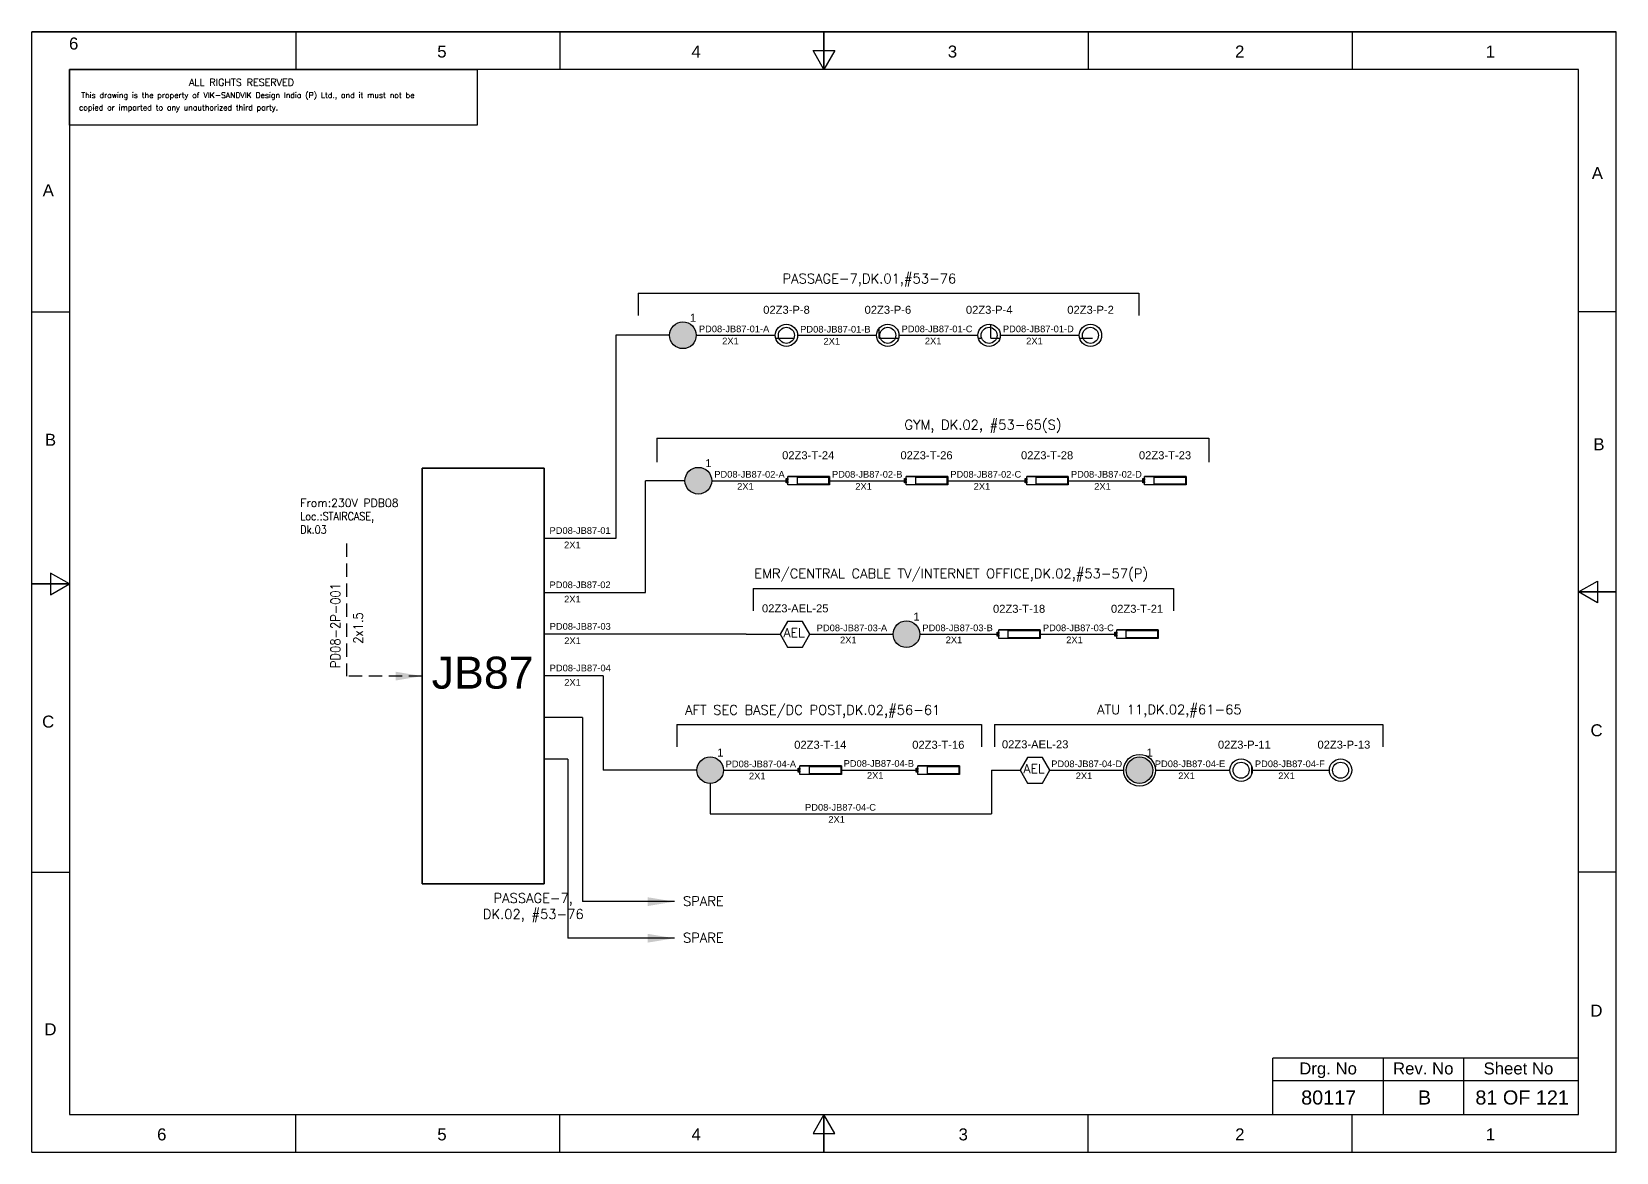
# Model space of a CAD drawing. Header units: inches. Extents: x -3311 to 1429, y -713 to 2436.
# Drawn here: x -3309.1 to -3012.1, y -152.6 to 57.4 of the extents above; entities that cross this region are included whole.
import ezdxf
from ezdxf.enums import TextEntityAlignment as Align

# ---------------------------------------------------------------- set-up
doc = ezdxf.new("R2010")
doc.units = ezdxf.units.IN
doc.linetypes.add('HIDDEN', pattern=[0.375, 0.25, -0.125])
doc.linetypes.add('SOLID', pattern=[0])
for name, color, linetype, lineweight in [('ELEC_TXT-025', 1, 'Continuous', 25), ('HEL-025', 1, 'Continuous', 25), ('HEL-035', 2, 'Continuous', 35)]:
    doc.layers.add(name, color=color, linetype=linetype, lineweight=lineweight)
doc.layers.add('LINE', color=3, linetype='SOLID')
doc.styles.add('_NORMAL', font='arial.ttf')
doc.styles.add('ROMANS', font='simplex.shx', dxfattribs={"width": 0.88})
doc.styles.get("Standard").update_dxf_attribs({"font": 'arial.ttf'})
doc.dimstyles.get("Standard").update_dxf_attribs({"dimtxt": 0.18, "dimasz": 0.18, "dimexe": 0.18, "dimexo": 0.0625, "dimgap": 0.09, "dimtad": 0, "dimtih": 1, "dimtoh": 1, "dimdec": 4, "dimzin": 0, "dimdsep": 46, "dimtxsty": 'Standard', "dimcen": 0.09, "dimadec": 0, "dimazin": 0, "dimtfac": 1, "dimtdec": 4, "dimtofl": 0, "dimtmove": 0, "dimatfit": 3, "dimfxl": 1, "dimtolj": 1, "dimtzin": 0, "dimarcsym": 0})
pattern_1 = [(0, (0, 0), (0, 6.985), [5.08, -1.905]), (90, (0, 0), (-6.985, 4e-16), [5.08, -1.905])]

# ---------------------------------------------------------------- blocks, each defined once
blk = doc.blocks.new('FIXED_KEY_SWITCH')
h = blk.add_hatch(color=1)
h.dxf.hatch_style = 1
edge = h.paths.add_edge_path()
edge.add_arc((848.13, 1737.46), 2.5, 0, 360)
at = {"color": 1}
blk.add_circle((848.13, 1737.46), 2.5, dxfattribs=at)
at = {"color": 7, "insert": (849.44, 1741.5), "char_height": 1.5, "attachment_point": 1, "style": '_NORMAL'}
blk.add_mtext_dynamic_manual_height_columns('1', width=1.5, gutter_width=7.5, heights=[0], dxfattribs=at)
blk = doc.blocks.new('SWT')
blk.add_blockref('FIXED_KEY_SWITCH', (0, 0))
blk.add_attdef('TAG_NO', (844.55, 1741.11), '', height=1.5)
blk = doc.blocks.new('2A')
at = {"color": 7, "lineweight": -3, "ltscale": 2.5}
blk.add_line((790.02, 1997.62, -0.03), (782.23, 1997.62, -0.03), dxfattribs=at)
at = {"color": 7, "lineweight": -3, "ltscale": 2.5, "elevation": -0.03}
for points in [[(781.91, 1997.21), (782.23, 1997.21), (782.23, 1996.94), (781.91, 1996.94)], [(781.91, 1996.7), (782.23, 1996.7), (782.23, 1996.44), (781.91, 1996.44)], [(782.23, 1997.62), (790.02, 1997.62), (790.02, 1996.02), (782.23, 1996.02)], [(784.03, 1997.5), (789.88, 1997.5), (789.88, 1996.14), (784.03, 1996.14)]]:
    blk.add_lwpolyline(points, close=True, dxfattribs=at)
blk = doc.blocks.new('LED TUBE LIGHT 30W')
blk.add_blockref('2A', (179.91, -357.89))
blk.add_attdef('TAG_NO.', (962.52, 1642.97), '', height=1.5)
blk = doc.blocks.new('AEL')
at = {"color": 4}
blk.add_lwpolyline([(989.98, -190.09), (992.75, -190.09), (994.14, -187.69), (992.75, -185.28), (989.98, -185.28), (988.59, -187.69)], close=True, dxfattribs=at)
at = {"color": 4, "style": 'ROMANS'}
blk.add_text('AEL', height=1.725, dxfattribs=at).set_placement((989.2, -188.27))
blk = doc.blocks.new('AEL_L')
blk.add_blockref('AEL', (0, 0))
blk.add_attdef('TAG_NO', (986.55, -183.59), '', height=1.5)
blk = doc.blocks.new('1')
h = blk.add_hatch()
h.set_pattern_fill('ANGLE', color=6)
h.set_pattern_definition(pattern_1)
h.paths.add_polyline_path([(303.23, 2044.43, 1), (306.22, 2044.43, 1)], flags=0)
h.paths.add_polyline_path([(302.63, 2044.43, 1), (306.83, 2044.43, 1)])
h.paths.add_polyline_path([(306.22, 2044.43, -1), (303.23, 2044.43, -1)], flags=16)
h = blk.add_hatch()
h.set_pattern_fill('ANGLE', color=6)
h.set_pattern_definition(pattern_1)
h.paths.add_polyline_path([(303.23, 2044.43, 1), (306.22, 2044.43, 1)])
at = {"color": 6}
for radius in [2.1, 1.5]:
    blk.add_circle((304.73, 2044.43), radius, dxfattribs=at)
blk = doc.blocks.new('LED PENDENT LIGHT 15W')
blk.add_blockref('1', (0, 0))
blk.add_attdef('TAG_NO', (301.63, 2048.1), '', height=1.5)
blk = doc.blocks.new('fr')
at = {"color": 7, "linetype": 'Continuous'}
for p, q in [((33763.99, 4500.4), (33466.99, 4500.4)), ((33466.99, 4500.4), (33763.99, 4500.4)), ((33466.99, 4290.33), (33466.99, 4500.4)), ((33516.49, 4500.4), (33516.49, 4493.33)), ((33565.99, 4500.4), (33565.99, 4493.33)), ((33615.49, 4500.4), (33615.49, 4493.33)), ((33615.49, 4493.33), (33615.49, 4500.4)), ((33615.49, 4500.4), (33615.49, 4493.33)), ((33664.99, 4500.4), (33664.99, 4493.33)), ((33714.49, 4500.4), (33714.49, 4493.33)), ((33763.99, 4290.33), (33763.99, 4500.4)), ((33763.99, 4290.33), (33763.99, 4500.4)), ((33615.49, 4493.33), (33613.45, 4496.87)), ((33613.45, 4496.87), (33617.53, 4496.87)), ((33617.53, 4496.87), (33615.49, 4493.33)), ((33756.92, 4493.33), (33474.06, 4493.33)), ((33474.06, 4493.33), (33474.06, 4297.41)), ((33756.92, 4297.41), (33756.92, 4493.33)), ((33466.99, 4447.89), (33474.06, 4447.89)), ((33763.99, 4447.89), (33756.92, 4447.89)), ((33474.06, 4396.87), (33470.53, 4398.91)), ((33470.53, 4398.91), (33470.53, 4394.83)), ((33466.99, 4396.87), (33474.06, 4396.87)), ((33474.06, 4396.87), (33466.99, 4396.87)), ((33466.99, 4396.87), (33474.06, 4396.87)), ((33470.53, 4394.83), (33474.06, 4396.87)), ((33756.92, 4395.37), (33760.45, 4397.41)), ((33760.45, 4397.41), (33760.45, 4393.33)), ((33763.99, 4395.37), (33756.92, 4395.37)), ((33760.45, 4393.33), (33756.92, 4395.37)), ((33756.92, 4395.37), (33763.99, 4395.37)), ((33763.99, 4395.37), (33756.92, 4395.37)), ((33466.99, 4342.85), (33474.06, 4342.85)), ((33763.99, 4342.85), (33756.92, 4342.85)), ((33474.06, 4297.41), (33756.92, 4297.41)), ((33516.49, 4290.33), (33516.49, 4297.41)), ((33565.99, 4290.33), (33565.99, 4297.41)), ((33615.49, 4297.41), (33613.45, 4293.87)), ((33615.49, 4290.33), (33615.49, 4297.41)), ((33617.53, 4293.87), (33615.49, 4297.41)), ((33615.49, 4297.41), (33615.49, 4290.33)), ((33615.49, 4290.33), (33615.49, 4297.41)), ((33664.99, 4290.33), (33664.99, 4297.41)), ((33714.49, 4290.33), (33714.49, 4297.41)), ((33613.45, 4293.87), (33617.53, 4293.87)), ((33466.99, 4290.33), (33763.99, 4290.33)), ((33466.99, 4290.33), (33763.99, 4290.33))]:
    blk.add_line(p, q, dxfattribs=at)
at = {"color": 7, "style": '_NORMAL'}
for s, p in [('6', (33474.86, 4498.18)), ('5', (33543.88, 4496.68)), ('4', (33591.52, 4496.68)), ('3', (33639.57, 4496.68)), ('2', (33693.41, 4496.68)), ('1', (33740.39, 4496.68)), ('A', (33760.45, 4473.88)), ('A', (33470.1, 4470.68)), ('B', (33470.52, 4423.9)), ('B', (33760.74, 4423.06)), ('C', (33470.08, 4371.07)), ('C', (33760.29, 4369.44)), ('D', (33760.27, 4316.89)), ('D', (33470.51, 4313.39)), ('6', (33491.37, 4293.69)), ('5', (33543.89, 4293.69)), ('4', (33591.53, 4293.69)), ('3', (33641.59, 4293.69)), ('2', (33693.43, 4293.69)), ('1', (33740.41, 4293.69))]:
    blk.add_text(s, height=2.25, dxfattribs=at).set_placement(p, align=Align.MIDDLE_CENTER)
blk = doc.blocks.new('A$C4BAD7D21')
at = {"layer": 'HEL-025'}
blk.add_lwpolyline([(-34000, 0), (-34000, 2086), (-18714, 2086), (-18714, 0)], close=True, dxfattribs=at)
at = {"layer": 'HEL-025', "style": 'ROMANS'}
for s, p in [('This drawing is the property of VIK-SANDVIK Design India (P) Ltd., and it must not be', (-33558, 1016)), (' copied or imparted to any unauthorized third party.', (-33785, 550))]:
    blk.add_text(s, height=210, dxfattribs=at).set_placement(p)
at = {"layer": 'HEL-035', "style": 'ROMANS'}
blk.add_text('     ALL RIGHTS RESERVED', height=262.5, dxfattribs=at).set_placement((-30497, 1476))

msp = doc.modelspace()

# ---------------------------------------------------------------- linework, layer by layer
for p, q in [((-3195.39, 8.41, -0.05), (-3101.56, 8.41, -0.05)), ((-3199.57, 0.51), (-3199.57, -37.55)), ((-3189.5, 0.51), (-3199.57, 0.51)), ((-3186.61, -26.74), (-3194, -26.74)), ((-3194, -47.72), (-3194, -26.74)), ((-3173.82, -46.95, -0.07), (-3095.06, -46.95, -0.07)), ((-3175.15, -55.52), (-3212.98, -55.52)), ((-3201.97, -63.32), (-3212.98, -63.32)), ((-3201.97, -63.32), (-3201.97, -81.01)), ((-3205.84, -71.12), (-3212.98, -71.12)), ((-3205.84, -71.12), (-3205.84, -105.65)), ((-3188.17, -72.46, -0.05), (-3131.06, -72.46, -0.05)), ((-3128.58, -72.44, -0.11), (-3055.81, -72.44, -0.11)), ((-3208.57, -78.92), (-3212.98, -78.92)), ((-3208.57, -78.92), (-3208.57, -112.51)), ((-3129.15, -81.01, -0.03), (-3129.15, -89.17, -0.03)), ((-3181.89, -83.51), (-3181.89, -89.17))]:
    msp.add_line(p, q)
at = {"color": 7, "linetype": 'Continuous'}
for p, q in [((-3019.13, -134.97), (-3076.45, -134.97)), ((-3076.45, -145.57), (-3076.45, -134.97)), ((-3055.68, -145.57), (-3055.68, -134.97)), ((-3040.66, -145.57), (-3040.66, -134.97)), ((-3076.45, -139.15), (-3019.13, -139.15))]:
    msp.add_line(p, q, dxfattribs=at)
at = {"linetype": 'HIDDEN', "ltscale": 10}
msp.add_lwpolyline([(-3250.06, -38.49), (-3250.06, -63.37)], dxfattribs=at)
at = {"layer": 'LINE', "color": 0}
for p, q in [((-3195.39, 8.41, -0.05), (-3195.39, 4.22, -0.05)), ((-3101.56, 8.41, -0.05), (-3101.56, 4.22, -0.05)), ((-3184.5, 0.51), (-3169.71, 0.51)), ((-3165.51, 0.51), (-3150.71, 0.51)), ((-3146.51, 0.51), (-3131.72, 0.51)), ((-3127.52, 0.51, -0.03), (-3112.72, 0.51, -0.03)), ((-3191.9, -18.77), (-3191.9, -23.27)), ((-3191.9, -18.77), (-3088.41, -18.77)), ((-3088.41, -18.77), (-3088.41, -23.27)), ((-3235.85, -24.42), (-3235.85, -102.32)), ((-3212.98, -24.42), (-3235.85, -24.42)), ((-3212.98, -102.32), (-3212.98, -24.42)), ((-3181.61, -26.74), (-3167.35, -26.74)), ((-3159.55, -26.74), (-3145.17, -26.74, -0.03)), ((-3137.37, -26.75, -0.03), (-3122.57, -26.75, -0.03)), ((-3114.77, -26.75, -0.03), (-3100.46, -26.75, -0.05)), ((-3199.57, -37.55), (-3212.98, -37.55)), ((-3173.82, -46.95, -0.07), (-3173.82, -51.14, -0.07)), ((-3095.06, -46.95, -0.07), (-3095.06, -51.14, -0.07)), ((-3212.98, -47.72), (-3194, -47.72)), ((-3175.15, -55.52), (-3168.76, -55.52, -0.01)), ((-3163.21, -55.52, -0.01), (-3147.61, -55.52, -0.01)), ((-3142.61, -55.52, -0.01), (-3127.82, -55.52, -0.01)), ((-3120.02, -55.52, -0.01), (-3105.71, -55.52, -0.04)), ((-3188.17, -72.46, -0.05), (-3188.17, -76.65, -0.05)), ((-3131.06, -72.46, -0.05), (-3131.06, -76.65, -0.05)), ((-3128.58, -72.44, -0.11), (-3128.58, -76.63, -0.11)), ((-3055.81, -72.44, -0.11), (-3055.81, -76.63, -0.11)), ((-3179.39, -81.01), (-3165.08, -81.01, -0.03)), ((-3157.28, -81.01, -0.03), (-3142.96, -81.01, -0.05)), ((-3129.15, -81.01, -0.03), (-3123.79, -81.01, -0.03)), ((-3118.24, -81.01, -0.03), (-3104.39, -81.01, -0.05)), ((-3098.45, -81.01, -0.05), (-3084.49, -81.01, -0.05)), ((-3080.29, -81.01, -0.05), (-3065.83, -81.01, -0.05)), ((-3181.89, -89.17), (-3129.15, -89.17)), ((-3235.85, -102.32), (-3212.98, -102.32))]:
    msp.add_line(p, q, dxfattribs=at)
at = {"layer": 'LINE', "color": 7}
msp.add_line((-3184.39, -81.01), (-3201.97, -81.01), dxfattribs=at)
at = {"layer": 'LINE', "color": 0}
msp.add_lwpolyline([(-3235.85, -24.42), (-3212.98, -24.42), (-3212.98, -102.32), (-3235.85, -102.32)], close=True, dxfattribs=at)
msp.add_circle((-3101.42, -81.01, -0.05), 2.97, dxfattribs=at)

# ---------------------------------------------------------------- block references
for name, p in [('fr', (-36776.05, -4442.97)), ('SWT', (-4035.13, -1736.94)), ('SWT', (-4032.24, -1764.2)), ('SWT', (-3993.24, -1792.98, -0.01)), ('SWT', (-4030.02, -1818.47)), ('SWT', (-3949.55, -1818.47, -0.05))]:
    msp.add_blockref(name, p)
ref = msp.add_blockref('LED PENDENT LIGHT 15W', (-3472.34, -2043.92))
ref.add_attrib('TAG_NO', '02Z3-P-8', (-3171.95, 4.55), dxfattribs={"height": 1.5})
ref = msp.add_blockref('LED PENDENT LIGHT 15W', (-3453.34, -2043.92))
ref.add_attrib('TAG_NO', '02Z3-P-6', (-3152.95, 4.55), dxfattribs={"height": 1.5})
ref = msp.add_blockref('LED PENDENT LIGHT 15W', (-3434.35, -2043.92, -0.03))
ref.add_attrib('TAG_NO', '02Z3-P-4', (-3133.96, 4.55, -0.03), dxfattribs={"height": 1.5})
ref = msp.add_blockref('LED PENDENT LIGHT 15W', (-3415.35, -2043.92, -0.05))
ref.add_attrib('TAG_NO', '02Z3-P-2', (-3114.96, 4.55, -0.05), dxfattribs={"height": 1.5})
ref = msp.add_blockref('LED TUBE LIGHT 30W', (-4129.48, -1665.67, 0.03))
ref.add_attrib('TAG_NO.', '02Z3-T-24', (-3168.41, -22.72, 0.03), dxfattribs={"height": 1.5})
ref = msp.add_blockref('LED TUBE LIGHT 30W', (-4107.3, -1665.67))
ref.add_attrib('TAG_NO.', '02Z3-T-26', (-3146.23, -22.72), dxfattribs={"height": 1.5})
ref = msp.add_blockref('LED TUBE LIGHT 30W', (-4084.7, -1665.67))
ref.add_attrib('TAG_NO.', '02Z3-T-28', (-3123.63, -22.72), dxfattribs={"height": 1.5})
ref = msp.add_blockref('LED TUBE LIGHT 30W', (-4062.6, -1665.67, -0.03))
ref.add_attrib('TAG_NO.', '02Z3-T-23', (-3101.53, -22.72, -0.03), dxfattribs={"height": 1.5})
ref = msp.add_blockref('AEL_L', (-4157.35, 132.17, -0.01))
ref.add_attrib('TAG_NO', '02Z3-AEL-25', (-3172.18, -51.42, -0.01), dxfattribs={"color": 4, "height": 1.5})
ref = msp.add_blockref('LED TUBE LIGHT 30W', (-4089.95, -1694.45, 0.01))
ref.add_attrib('TAG_NO.', '02Z3-T-18', (-3128.88, -51.5, 0.01), dxfattribs={"height": 1.5})
ref = msp.add_blockref('LED TUBE LIGHT 30W', (-4067.84, -1694.45, -0.01))
ref.add_attrib('TAG_NO.', '02Z3-T-21', (-3106.77, -51.5, -0.01), dxfattribs={"height": 1.5})
ref = msp.add_blockref('LED TUBE LIGHT 30W', (-4127.21, -1719.94))
ref.add_attrib('TAG_NO.', '02Z3-T-14', (-3166.14, -76.99), dxfattribs={"height": 1.5})
ref = msp.add_blockref('LED TUBE LIGHT 30W', (-4105.09, -1719.94, -0.03))
ref.add_attrib('TAG_NO.', '02Z3-T-16', (-3144.02, -76.99, -0.03), dxfattribs={"height": 1.5})
ref = msp.add_blockref('AEL_L', (-4112.38, 106.68, -0.03))
ref.add_attrib('TAG_NO', '02Z3-AEL-23', (-3127.21, -76.91, -0.03), dxfattribs={"color": 4, "height": 1.5})
ref = msp.add_blockref('LED PENDENT LIGHT 15W', (-3387.11, -2125.44, -0.05))
ref.add_attrib('TAG_NO', '02Z3-P-11', (-3086.72, -76.97, -0.05), dxfattribs={"height": 1.5})
ref = msp.add_blockref('LED PENDENT LIGHT 15W', (-3368.46, -2125.44, -0.05))
ref.add_attrib('TAG_NO', '02Z3-P-13', (-3068.07, -76.97, -0.05), dxfattribs={"height": 1.5})
at = {"layer": 'ELEC_TXT-025', "color": 0, "xscale": 0.005, "yscale": 0.005, "zscale": 0.005}
msp.add_blockref('A$C4BAD7D21', (-3131.98, 39.93), dxfattribs=at)

# ---------------------------------------------------------------- texts
at = {"color": 7}
for s, p in [('PD08-JB87-01-A', (-3184.01, 1.09)), ('2X1', (-3179.64, -1.17)), ('PD08-JB87-01-B', (-3165.02, 1.03, -0.03)), ('2X1', (-3160.65, -1.22, -0.03)), ('PD08-JB87-01-C', (-3146.02, 1.09, -0.03)), ('2X1', (-3141.65, -1.17)), ('PD08-JB87-01-D', (-3127.03, 1.09, -0.03)), ('2X1', (-3122.66, -1.17, -0.03)), ('PD08-JB87-02-A', (-3181.12, -26.17)), ('PD08-JB87-02-B', (-3159.06, -26.17)), ('PD08-JB87-02-C', (-3136.88, -26.17, -0.05)), ('PD08-JB87-02-D', (-3114.28, -26.17, -0.03)), ('2X1', (-3176.84, -28.43)), ('2X1', (-3154.69, -28.43)), ('2X1', (-3132.51, -28.43, -0.03)), ('2X1', (-3109.91, -28.43, -0.03)), ('PD08-JB87-01', (-3212, -36.71)), ('2X1', (-3209.27, -39.4)), ('PD08-JB87-02', (-3212, -46.88)), ('2X1', (-3209.27, -49.57)), ('PD08-JB87-03', (-3211.97, -54.68)), ('2X1', (-3209.24, -57.37)), ('PD08-JB87-03-A', (-3161.92, -54.96, -0.01)), ('2X1', (-3157.55, -57.22, -0.01)), ('PD08-JB87-03-B', (-3142.12, -54.95, -0.04)), ('2X1', (-3137.75, -57.2, -0.01)), ('PD08-JB87-03-C', (-3119.53, -54.95, -0.01)), ('2X1', (-3115.16, -57.2, -0.01)), ('PD08-JB87-04', (-3211.97, -62.48)), ('2X1', (-3209.24, -65.17)), ('PD08-JB87-04-A', (-3178.99, -80.46)), ('PD08-JB87-04-B', (-3156.88, -80.37, -0.03)), ('PD08-JB87-04-D', (-3117.97, -80.44, -0.03)), ('PD08-JB87-04-E', (-3098.55, -80.44, -0.05)), ('PD08-JB87-04-F', (-3079.8, -80.44, -0.05)), ('2X1', (-3174.62, -82.71)), ('2X1', (-3152.51, -82.62, -0.03)), ('2X1', (-3113.38, -82.69, -0.03)), ('2X1', (-3094.17, -82.69, -0.05)), ('2X1', (-3075.43, -82.69, -0.05)), ('PD08-JB87-04-C', (-3164.11, -88.6)), ('2X1', (-3159.74, -90.85))]:
    msp.add_text(s, height=1.25, dxfattribs=at).set_placement(p)
at = {"color": 7, "lineweight": 30}
msp.add_text('JB87 ', height=6, dxfattribs=at).set_placement((-3223.37, -62.72), align=Align.MIDDLE_CENTER)
at = {"color": 7}
for s, height, p in [('Drg. No', 2.246, (-3066.08, -136.92)), ('Rev. No', 2.246, (-3048.24, -136.92)), ('Sheet No', 2.246, (-3030.4, -136.92)), ('80117', 2.653, (-3065.97, -142.36)), ('B', 2.65, (-3048, -142.36)), ('81 OF 121', 2.653, (-3029.71, -142.36))]:
    msp.add_text(s, height=height, dxfattribs=at).set_placement(p, align=Align.MIDDLE_CENTER)
at = {"color": 7, "char_height": 1.8, "attachment_point": 1, "style": '_NORMAL'}
for s, insert, width in [('{\\Fromans|c0;\\C2;PASSAGE-7,DK.01,#53-76}', (-3168.33, 12.05, 0.22), 40.2117), ('{\\Fromans|c0;\\C2;EMR/CENTRAL CABLE TV/INTERNET OFFICE,DK.02,#53-57(P)}', (-3173.62, -43.24, 0.2), 99.6353), ('{\\Fromans|c0;\\C2;AFT SEC BASE/DC POST,DK.02,#56-61}', (-3186.58, -68.82, 0.22), 59.7137), ('{\\Fromans|c0;\\C2;ATU 11,DK.02,#61-65}', (-3109.36, -68.73, 0.16), 74.1776), ('{\\Fromans|c0;\\C2;SPARE}', (-3186.98, -104.66), 8.1658), ('{\\Fromans|c0;\\C2;SPARE}', (-3186.98, -111.51), 8.1658)]:
    msp.add_mtext(s, dxfattribs=dict(at, insert=insert, width=width))
at = {"insert": (-3145.49, -15.35), "char_height": 1.8, "width": 80.3537, "attachment_point": 1, "style": '_NORMAL'}
msp.add_mtext('{\\Fromans|c0;\\C2;GYM, DK.02, #53-65(S)}', dxfattribs=at)
at = {"color": 7, "insert": (-3258.73, -30.15), "char_height": 1.5, "width": 36.8884, "attachment_point": 1}
msp.add_mtext('{\\Fromans|c0;\\C2;From:230V PDB08 \\P\\Fsimplex|c0;\\W0.88;Loc.:STAIRCASE,      \\PDk.03}', dxfattribs=at)
at = {"color": 7, "insert": (-3253.04, -61.88), "char_height": 1.8, "width": 17.1296, "attachment_point": 1, "rotation": 90, "style": '_NORMAL'}
msp.add_mtext('{\\Fromans|c0;\\W0.88;PD08-2P-001}', dxfattribs=at)
at = {"color": 7, "insert": (-3248.77, -57.31), "char_height": 1.8, "attachment_point": 1, "rotation": 90, "style": '_NORMAL'}
msp.add_mtext('{\\Fsimplex|c0;\\W0.88;2x1.5}', dxfattribs=at)
at = {"color": 7, "insert": (-3224.5, -104.08), "char_height": 1.8, "attachment_point": 1, "style": '_NORMAL'}
msp.add_mtext('\\pxqc;{\\Fromans|c0;\\C2;PASSAGE-7, \\PDK.02, #53-76}', dxfattribs=at)

# ---------------------------------------------------------------- leaders
at = {"linetype": 'HIDDEN', "ltscale": 10}
msp.add_leader([(-3235.85, -63.37), (-3250.06, -63.37)], dimstyle='Standard', override={"dimasz": 5, "dimarcsym": 1}, dxfattribs=at)
for points in [[(-3188.6, -105.65), (-3205.84, -105.65)], [(-3188.6, -112.51), (-3208.57, -112.51)]]:
    msp.add_leader(points, dimstyle='Standard', override={"dimasz": 5, "dimarcsym": 1})

doc.saveas('drawing.dxf')
